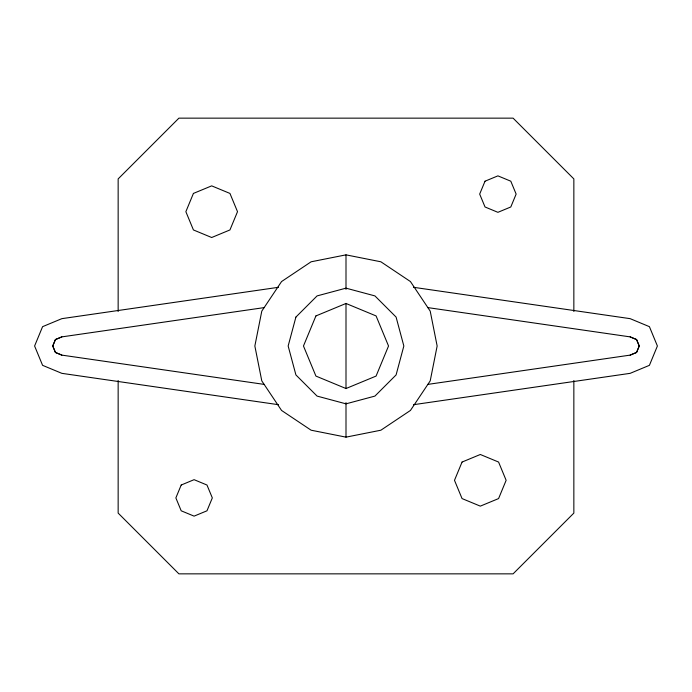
<?xml version="1.0" encoding="UTF-8"?>
<svg xmlns="http://www.w3.org/2000/svg" width="692" height="692" viewBox="0 0 692 692"><rect width="100%" height="100%" fill="white"/><g stroke="black" fill="none" stroke-linecap="round" stroke-linejoin="round"><path stroke-width="1.04" d="M264.145 307.611L61.856 336.883L55.429 339.556L52.774 346L55.412 352.444L61.856 355.117L264.145 384.389M427.855 384.389L630.144 355.117L636.571 352.444L639.226 346L636.588 339.556L630.144 336.883L427.855 307.611M61.856 336.883L55.412 339.556L52.748 346L55.429 352.444L61.856 355.117M630.144 355.117L636.588 352.444L639.252 346L636.571 339.556L630.144 336.883M346 254.855L311.123 261.792L281.558 281.558L261.792 311.123L254.855 346L261.792 380.877L281.558 410.442L311.123 430.208L346 437.145L380.877 430.208L410.442 410.442L430.208 380.877L437.145 346L430.208 311.123L410.442 281.558L380.877 261.792L346 254.855L346 289.377M278.495 287.301L61.856 318.657L42.584 326.667L34.6 346L42.584 365.333L61.856 373.343L278.495 404.699M413.505 404.699L630.144 373.343L649.416 365.333L657.4 346L649.416 326.667L630.144 318.657L413.505 287.301M573.85 311.504L573.85 178.908L513.092 118.15L178.908 118.15L118.15 178.908L118.15 311.504M573.85 380.496L573.85 513.092L513.092 573.85L178.908 573.85L118.15 513.092L118.15 380.496M346 303.399L346 388.601M346 402.623L346 437.145M295.908 317.074L288.157 346L295.908 374.926L317.074 396.092L346 403.843L374.926 396.092L396.092 374.926L403.843 346L396.092 317.074L374.926 295.908L346 288.157L317.074 295.908L295.908 317.074M193.423 193.423L185.863 211.683L193.423 229.943L211.683 237.512L229.943 229.943L237.512 211.683L229.943 193.423L211.683 185.863L193.423 193.423M181.2 485.023L175.863 497.911L181.2 510.8L194.089 516.137L206.977 510.8L212.323 497.911L206.977 485.023L194.089 479.677L181.2 485.023M315.924 315.924L303.468 346L315.924 376.076L346 388.532L376.076 376.076L388.532 346L376.076 315.924L346 303.468L315.924 315.924M485.023 181.2L479.677 194.089L485.023 206.977L497.911 212.323L510.8 206.977L516.137 194.089L510.8 181.2L497.911 175.863L485.023 181.2M462.057 462.057L454.488 480.317L462.057 498.577L480.317 506.137L498.577 498.577L506.137 480.317L498.577 462.057L480.317 454.488L462.057 462.057"/></g></svg>
